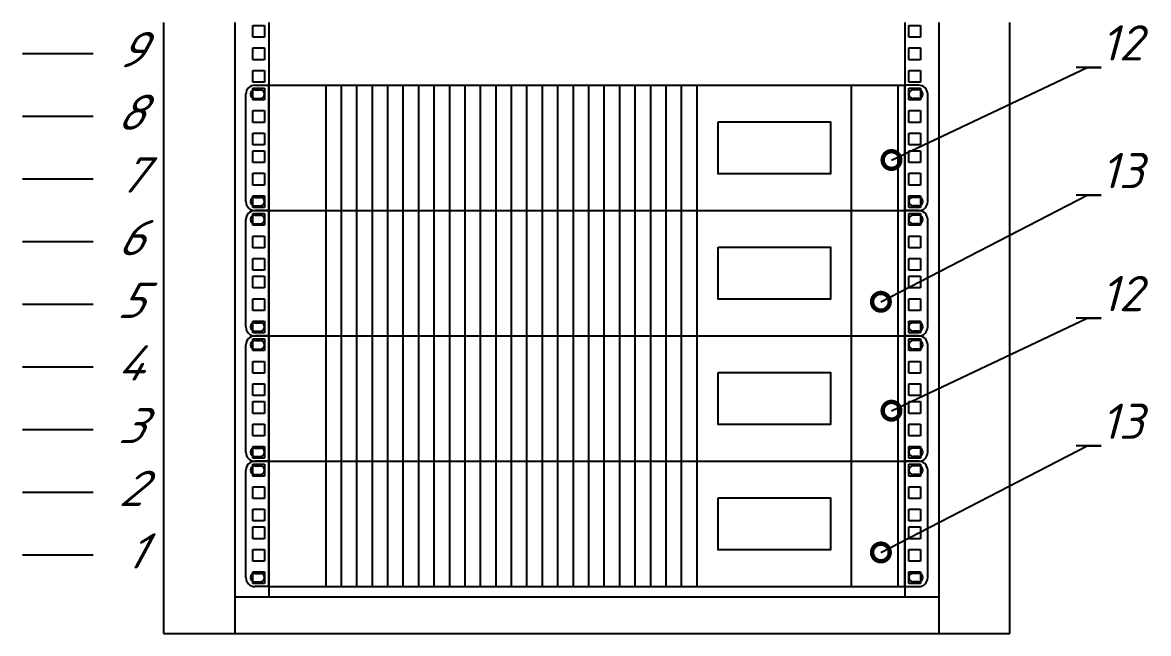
# Model space of a CAD drawing. Extents: x -260425 to 1294666, y -169889 to -2349.
# Drawn here: x 997231 to 1005213, y -128819 to -124485 of the extents above; entities that cross this region are included whole.
import ezdxf
from ezdxf import colors
from ezdxf.entities.mleader import LeaderData, LeaderLine
from ezdxf.enums import TextEntityAlignment as Align
from ezdxf.math import Vec2, Vec3

# ---------------------------------------------------------------- set-up
doc = ezdxf.new("R2010")
doc.units = 0
doc.header["$LTSCALE"] = 100
doc.styles.add('1ISOCPEUR', font='isocpeui.ttf', dxfattribs={"height": 250})

# ---------------------------------------------------------------- blocks, each defined once
blk = doc.blocks.new('*U218')
at = {"color": 0, "linetype": 'ByBlock', "lineweight": -2}
for p, q in [((0, 433.35), (0, 388.9)), ((50.5, 433.35), (50.5, 388.9)), ((63.35, 422.85), (63.35, 431.15)), ((63.35, 431.15), (71.65, 431.15)), ((71.65, 431.15), (71.65, 422.85)), ((74.5, 433.35), (74.5, 388.9)), ((525.5, 433.35), (525.5, 388.9)), ((528.35, 422.85), (528.35, 431.15)), ((528.35, 431.15), (536.65, 431.15)), ((536.65, 431.15), (536.65, 422.85)), ((549.5, 433.35), (549.5, 388.9)), ((600, 388.9), (600, 433.35)), ((71.65, 422.85), (63.35, 422.85)), ((63.35, 406.975), (63.35, 415.275)), ((63.35, 415.275), (71.65, 415.275)), ((71.65, 415.275), (71.65, 406.975)), ((536.65, 422.85), (528.35, 422.85)), ((528.35, 406.975), (528.35, 415.275)), ((528.35, 415.275), (536.65, 415.275)), ((536.65, 415.275), (536.65, 406.975)), ((-50, 411.125), (-100, 411.125)), ((71.65, 406.975), (63.35, 406.975)), ((63.35, 391.1), (63.35, 399.4)), ((63.35, 399.4), (71.65, 399.4)), ((71.65, 399.4), (71.65, 391.1)), ((536.65, 406.975), (528.35, 406.975)), ((528.35, 391.1), (528.35, 399.4)), ((528.35, 399.4), (536.65, 399.4)), ((536.65, 399.4), (536.65, 391.1)), ((0, 388.9), (0, 344.45)), ((50.5, 388.9), (50.5, 344.45)), ((71.65, 391.1), (63.35, 391.1)), ((63.35, 378.4), (63.35, 386.7)), ((63.35, 386.7), (71.65, 386.7)), ((71.65, 386.7), (71.65, 378.4)), ((74.5, 388.9), (74.5, 344.45)), ((525.5, 388.9), (525.5, 344.45)), ((536.65, 391.1), (528.35, 391.1)), ((528.35, 378.4), (528.35, 386.7)), ((528.35, 386.7), (536.65, 386.7)), ((536.65, 386.7), (536.65, 378.4)), ((549.5, 388.9), (549.5, 344.45)), ((600, 344.45), (600, 388.9)), ((71.65, 378.4), (63.35, 378.4)), ((536.65, 378.4), (528.35, 378.4)), ((63.35, 362.525), (63.35, 370.825)), ((63.35, 370.825), (71.65, 370.825)), ((71.65, 370.825), (71.65, 362.525)), ((528.35, 362.525), (528.35, 370.825)), ((528.35, 370.825), (536.65, 370.825)), ((536.65, 370.825), (536.65, 362.525)), ((-50, 366.675), (-100, 366.675)), ((71.65, 362.525), (63.35, 362.525)), ((536.65, 362.525), (528.35, 362.525)), ((63.35, 346.65), (63.35, 354.95)), ((63.35, 354.95), (71.65, 354.95)), ((71.65, 354.95), (71.65, 346.65)), ((528.35, 346.65), (528.35, 354.95)), ((528.35, 354.95), (536.65, 354.95)), ((536.65, 354.95), (536.65, 346.65)), ((0, 344.45), (0, 300)), ((50.5, 344.45), (50.5, 300)), ((71.65, 346.65), (63.35, 346.65)), ((74.5, 344.45), (74.5, 300)), ((525.5, 344.45), (525.5, 300)), ((536.65, 346.65), (528.35, 346.65)), ((549.5, 344.45), (549.5, 300)), ((600, 300), (600, 344.45)), ((63.35, 333.95), (63.35, 342.25)), ((63.35, 342.25), (71.65, 342.25)), ((71.65, 342.25), (71.65, 333.95)), ((528.35, 333.95), (528.35, 342.25)), ((528.35, 342.25), (536.65, 342.25)), ((536.65, 342.25), (536.65, 333.95)), ((71.65, 333.95), (63.35, 333.95)), ((536.65, 333.95), (528.35, 333.95)), ((-50, 322.225), (-100, 322.225)), ((63.35, 318.075), (63.35, 326.375)), ((63.35, 326.375), (71.65, 326.375)), ((71.65, 326.375), (71.65, 318.075)), ((528.35, 318.075), (528.35, 326.375)), ((528.35, 326.375), (536.65, 326.375)), ((536.65, 326.375), (536.65, 318.075)), ((71.65, 318.075), (63.35, 318.075)), ((536.65, 318.075), (528.35, 318.075)), ((63.35, 302.2), (63.35, 310.5)), ((63.35, 310.5), (71.65, 310.5)), ((71.65, 310.5), (71.65, 302.2)), ((528.35, 302.2), (528.35, 310.5)), ((528.35, 310.5), (536.65, 310.5)), ((536.65, 310.5), (536.65, 302.2)), ((0, 300), (0, 255.55)), ((50.5, 300), (50.5, 255.55)), ((71.65, 302.2), (63.35, 302.2)), ((63.35, 289.5), (63.35, 297.8)), ((63.35, 297.8), (71.65, 297.8)), ((71.65, 297.8), (71.65, 289.5)), ((74.5, 300), (74.5, 255.55)), ((525.5, 300), (525.5, 255.55)), ((536.65, 302.2), (528.35, 302.2)), ((528.35, 289.5), (528.35, 297.8)), ((528.35, 297.8), (536.65, 297.8)), ((536.65, 297.8), (536.65, 289.5)), ((549.5, 300), (549.5, 255.55)), ((600, 255.55), (600, 300)), ((71.65, 289.5), (63.35, 289.5)), ((536.65, 289.5), (528.35, 289.5)), ((63.35, 273.625), (63.35, 281.925)), ((63.35, 281.925), (71.65, 281.925)), ((71.65, 281.925), (71.65, 273.625)), ((528.35, 273.625), (528.35, 281.925)), ((528.35, 281.925), (536.65, 281.925)), ((536.65, 281.925), (536.65, 273.625)), ((-50, 277.775), (-100, 277.775)), ((71.65, 273.625), (63.35, 273.625)), ((536.65, 273.625), (528.35, 273.625)), ((63.35, 257.75), (63.35, 266.05)), ((63.35, 266.05), (71.65, 266.05)), ((71.65, 266.05), (71.65, 257.75)), ((528.35, 257.75), (528.35, 266.05)), ((528.35, 266.05), (536.65, 266.05)), ((536.65, 266.05), (536.65, 257.75)), ((0, 255.55), (0, 211.1)), ((50.5, 255.55), (50.5, 211.1)), ((71.65, 257.75), (63.35, 257.75)), ((74.5, 255.55), (74.5, 211.1)), ((525.5, 255.55), (525.5, 211.1)), ((536.65, 257.75), (528.35, 257.75)), ((549.5, 255.55), (549.5, 211.1)), ((600, 211.1), (600, 255.55)), ((63.35, 245.05), (63.35, 253.35)), ((63.35, 253.35), (71.65, 253.35)), ((71.65, 253.35), (71.65, 245.05)), ((528.35, 245.05), (528.35, 253.35)), ((528.35, 253.35), (536.65, 253.35)), ((536.65, 253.35), (536.65, 245.05)), ((71.65, 245.05), (63.35, 245.05)), ((536.65, 245.05), (528.35, 245.05)), ((-50, 233.325), (-100, 233.325)), ((63.35, 229.175), (63.35, 237.475)), ((63.35, 237.475), (71.65, 237.475)), ((71.65, 237.475), (71.65, 229.175)), ((528.35, 229.175), (528.35, 237.475)), ((528.35, 237.475), (536.65, 237.475)), ((536.65, 237.475), (536.65, 229.175)), ((71.65, 229.175), (63.35, 229.175)), ((536.65, 229.175), (528.35, 229.175)), ((63.35, 213.3), (63.35, 221.6)), ((63.35, 221.6), (71.65, 221.6)), ((71.65, 221.6), (71.65, 213.3)), ((528.35, 213.3), (528.35, 221.6)), ((528.35, 221.6), (536.65, 221.6)), ((536.65, 221.6), (536.65, 213.3)), ((0, 211.1), (0, 166.65)), ((50.5, 211.1), (50.5, 166.65)), ((71.65, 213.3), (63.35, 213.3)), ((63.35, 200.6), (63.35, 208.9)), ((63.35, 208.9), (71.65, 208.9)), ((71.65, 208.9), (71.65, 200.6)), ((74.5, 211.1), (74.5, 166.65)), ((525.5, 211.1), (525.5, 166.65)), ((536.65, 213.3), (528.35, 213.3)), ((528.35, 200.6), (528.35, 208.9)), ((528.35, 208.9), (536.65, 208.9)), ((536.65, 208.9), (536.65, 200.6)), ((549.5, 211.1), (549.5, 166.65)), ((600, 166.65), (600, 211.1)), ((71.65, 200.6), (63.35, 200.6)), ((536.65, 200.6), (528.35, 200.6)), ((63.35, 184.725), (63.35, 193.025)), ((63.35, 193.025), (71.65, 193.025)), ((71.65, 193.025), (71.65, 184.725)), ((528.35, 184.725), (528.35, 193.025)), ((528.35, 193.025), (536.65, 193.025)), ((536.65, 193.025), (536.65, 184.725)), ((-50, 188.875), (-100, 188.875)), ((71.65, 184.725), (63.35, 184.725)), ((536.65, 184.725), (528.35, 184.725)), ((63.35, 168.85), (63.35, 177.15)), ((63.35, 177.15), (71.65, 177.15)), ((71.65, 177.15), (71.65, 168.85)), ((528.35, 168.85), (528.35, 177.15)), ((528.35, 177.15), (536.65, 177.15)), ((536.65, 177.15), (536.65, 168.85)), ((71.65, 168.85), (63.35, 168.85)), ((536.65, 168.85), (528.35, 168.85)), ((0, 166.65), (0, 122.2)), ((50.5, 166.65), (50.5, 122.2)), ((63.35, 156.15), (63.35, 164.45)), ((63.35, 164.45), (71.65, 164.45)), ((71.65, 164.45), (71.65, 156.15)), ((74.5, 166.65), (74.5, 122.2)), ((525.5, 166.65), (525.5, 122.2)), ((528.35, 156.15), (528.35, 164.45)), ((528.35, 164.45), (536.65, 164.45)), ((536.65, 164.45), (536.65, 156.15)), ((549.5, 166.65), (549.5, 122.2)), ((600, 122.2), (600, 166.65)), ((71.65, 156.15), (63.35, 156.15)), ((536.65, 156.15), (528.35, 156.15)), ((-50, 144.425), (-100, 144.425)), ((63.35, 140.275), (63.35, 148.575)), ((63.35, 148.575), (71.65, 148.575)), ((71.65, 148.575), (71.65, 140.275)), ((528.35, 140.275), (528.35, 148.575)), ((528.35, 148.575), (536.65, 148.575)), ((536.65, 148.575), (536.65, 140.275)), ((71.65, 140.275), (63.35, 140.275)), ((536.65, 140.275), (528.35, 140.275)), ((63.35, 124.4), (63.35, 132.7)), ((63.35, 132.7), (71.65, 132.7)), ((71.65, 132.7), (71.65, 124.4)), ((528.35, 124.4), (528.35, 132.7)), ((528.35, 132.7), (536.65, 132.7)), ((536.65, 132.7), (536.65, 124.4)), ((0, 122.2), (0, 77.75)), ((50.5, 122.2), (50.5, 77.75)), ((71.65, 124.4), (63.35, 124.4)), ((63.35, 111.7), (63.35, 120)), ((63.35, 120), (71.65, 120)), ((71.65, 120), (71.65, 111.7)), ((74.5, 122.2), (74.5, 77.75)), ((525.5, 122.2), (525.5, 77.75)), ((536.65, 124.4), (528.35, 124.4)), ((528.35, 111.7), (528.35, 120)), ((528.35, 120), (536.65, 120)), ((536.65, 120), (536.65, 111.7)), ((549.5, 122.2), (549.5, 77.75)), ((600, 77.75), (600, 122.2)), ((71.65, 111.7), (63.35, 111.7)), ((63.35, 95.825), (63.35, 104.125)), ((63.35, 104.125), (71.65, 104.125)), ((71.65, 104.125), (71.65, 95.825)), ((536.65, 111.7), (528.35, 111.7)), ((528.35, 95.825), (528.35, 104.125)), ((528.35, 104.125), (536.65, 104.125)), ((536.65, 104.125), (536.65, 95.825)), ((-50, 99.975), (-100, 99.975)), ((71.65, 95.825), (63.35, 95.825)), ((536.65, 95.825), (528.35, 95.825)), ((63.35, 79.95), (63.35, 88.25)), ((63.35, 88.25), (71.65, 88.25)), ((71.65, 88.25), (71.65, 79.95)), ((528.35, 79.95), (528.35, 88.25)), ((528.35, 88.25), (536.65, 88.25)), ((536.65, 88.25), (536.65, 79.95)), ((71.65, 79.95), (63.35, 79.95)), ((536.65, 79.95), (528.35, 79.95)), ((0, 77.75), (0, 33.3)), ((50.5, 77.75), (50.5, 33.3)), ((63.35, 67.25), (63.35, 75.55)), ((63.35, 75.55), (71.65, 75.55)), ((71.65, 75.55), (71.65, 67.25)), ((74.5, 77.75), (74.5, 33.3)), ((525.5, 77.75), (525.5, 33.3)), ((528.35, 67.25), (528.35, 75.55)), ((528.35, 75.55), (536.65, 75.55)), ((536.65, 75.55), (536.65, 67.25)), ((549.5, 77.75), (549.5, 33.3)), ((600, 33.3), (600, 77.75)), ((71.65, 67.25), (63.35, 67.25)), ((536.65, 67.25), (528.35, 67.25)), ((63.35, 51.375), (63.35, 59.675)), ((63.35, 59.675), (71.65, 59.675)), ((71.65, 59.675), (71.65, 51.375)), ((528.35, 51.375), (528.35, 59.675)), ((528.35, 59.675), (536.65, 59.675)), ((536.65, 59.675), (536.65, 51.375)), ((-50, 55.525), (-100, 55.525)), ((71.65, 51.375), (63.35, 51.375)), ((536.65, 51.375), (528.35, 51.375)), ((63.35, 35.5), (63.35, 43.8)), ((63.35, 43.8), (71.65, 43.8)), ((71.65, 43.8), (71.65, 35.5)), ((528.35, 35.5), (528.35, 43.8)), ((528.35, 43.8), (536.65, 43.8)), ((536.65, 43.8), (536.65, 35.5)), ((0, 33.3), (0, 0)), ((50.5, 33.3), (50.5, 0)), ((71.65, 35.5), (63.35, 35.5)), ((74.5, 33.3), (74.5, 26)), ((525.5, 33.3), (525.5, 26)), ((536.65, 35.5), (528.35, 35.5)), ((549.5, 33.3), (549.5, 0)), ((600, 0), (600, 33.3)), ((50.5, 26), (549.5, 26)), ((0, 0), (600, 0))]:
    blk.add_line(p, q, dxfattribs=at)
blk = doc.blocks.new("19'' маркер юнита")
at = {"color": 0, "linetype": 'ByBlock', "lineweight": -2, "style": '1ISOCPEUR', "oblique": 15, "flags": 8}
blk.add_attdef('#', text='', height=25, dxfattribs=at).set_placement((35, 3), align=Align.MIDDLE_RIGHT)
blk = doc.blocks.new('*U216')
at = {"color": 0, "linetype": 'ByBlock', "lineweight": -2}
for p, q in [((164.69, 22.22), (174.5, 22.22)), ((164.69, 18.87), (168.65, 18.87)), ((174.5, 22.22), (625.5, 22.22)), ((174.5, -66.68), (174.5, 22.22)), ((215.16, -66.68), (215.16, 22.22)), ((226.12, -66.68), (226.12, 22.22)), ((237.08, -66.68), (237.08, 22.22)), ((248.04, -66.68), (248.04, 22.22)), ((258.99, -66.68), (258.99, 22.22)), ((269.95, -66.68), (269.95, 22.22)), ((280.91, -66.68), (280.91, 22.22)), ((291.87, -66.68), (291.87, 22.22)), ((302.83, -66.68), (302.83, 22.22)), ((313.79, -66.68), (313.79, 22.22)), ((324.75, -66.68), (324.75, 22.22)), ((335.71, -66.68), (335.71, 22.22)), ((346.67, -66.68), (346.67, 22.22)), ((357.62, -66.68), (357.62, 22.22)), ((368.58, -66.68), (368.58, 22.22)), ((379.54, -66.68), (379.54, 22.22)), ((390.5, -66.68), (390.5, 22.22)), ((401.46, -66.68), (401.46, 22.22)), ((412.42, -66.68), (412.42, 22.22)), ((423.38, -66.68), (423.38, 22.22)), ((434.34, -66.68), (434.34, 22.22)), ((445.3, -66.68), (445.3, 22.22)), ((456.26, -66.68), (456.26, 22.22)), ((467.21, -66.68), (467.21, 22.22)), ((478.17, -66.68), (478.17, 22.22)), ((587.76, -66.68), (587.76, 22.22)), ((620.64, -66.68), (620.64, 22.22)), ((635.31, 22.22), (625.5, 22.22)), ((625.5, -66.68), (625.5, 22.22)), ((635.31, 18.87), (631.35, 18.87)), ((158.34, -60.33), (158.34, 15.87)), ((164.69, 12.87), (168.65, 12.87)), ((635.31, 12.87), (631.35, 12.87)), ((641.66, -60.33), (641.66, 15.87)), ((164.69, -57.33), (168.65, -57.33)), ((164.69, -63.33), (168.65, -63.33)), ((635.31, -57.33), (631.35, -57.33)), ((635.31, -63.33), (631.35, -63.33)), ((174.5, -66.68), (164.69, -66.68)), ((174.5, -66.68), (625.5, -66.68)), ((625.5, -66.68), (635.31, -66.68))]:
    blk.add_line(p, q, dxfattribs=at)
blk.add_lwpolyline([(493.05, -3.78), (572.89, -3.78), (572.89, -40.67), (493.05, -40.67)], close=True, dxfattribs=at)
for centre, radius, start, end in [((164.69, 15.87), 6.35, 90, 180), ((164.69, 15.87), 3, 90, 270), ((168.65, 15.87), 3, 270, 90), ((631.35, 15.87), 3, 90, 270), ((635.31, 15.87), 6.35, 0, 90), ((635.31, 15.87), 3, 270, 90), ((164.69, -60.33), 6.35, 180, 270), ((164.69, -60.33), 3, 90, 270), ((168.65, -60.33), 3, 270, 90), ((631.35, -60.33), 3, 90, 270), ((635.31, -60.33), 3, 270, 90), ((635.31, -60.33), 6.35, 270, 0)]:
    blk.add_arc(centre, radius, start, end, dxfattribs=at)
at = {"color": 0, "lineweight": -2, "style": '1ISOCPEUR', "oblique": 15, "flags": 8}
blk.add_attdef('НАИМЕНОВАНИЕ', text='', height=25, dxfattribs=at).set_placement((750, -22.22), align=Align.MIDDLE_LEFT)
blk = doc.blocks.new('_DotSmall')
at = {"color": 0, "linetype": 'ByBlock', "const_width": 0.5}
blk.add_lwpolyline([(-0.0625, 0, 1), (0.0625, 0, 1)], format="xyb", close=True, dxfattribs=at)

msp = doc.modelspace()

# ---------------------------------------------------------------- block references
at = {"xscale": 10, "yscale": 10, "zscale": 10}
for name, p in [('*U218', (998231.2, -128818.5)), ('*U216', (997231.2, -125151.8)), ('*U216', (997231.2, -126040.8)), ('*U216', (997231.2, -126929.8)), ('*U216', (997231.2, -127818.8))]:
    msp.add_blockref(name, p, dxfattribs=at)
for p, values in [((997731.2, -124707.3), {'#': '9'}), ((997731.2, -125151.8), {'#': '8'}), ((997731.2, -125596.3), {'#': '7'}), ((997731.2, -126040.8), {'#': '6'}), ((997731.2, -126485.3), {'#': '5'}), ((997731.2, -126929.8), {'#': '4'}), ((997731.2, -127374.3), {'#': '3'}), ((997731.2, -127818.8), {'#': '2'}), ((997731.2, -128263.3), {'#': '1'})]:
    msp.add_blockref("19'' маркер юнита", p, dxfattribs=at).add_auto_attribs(values)

# ---------------------------------------------------------------- leaders
at = {"color": 0, "lineweight": 25}
ml = msp.add_multileader_mtext('Standard', dxfattribs=at)
ml.set_content('12', style='1ISOCPEUR')
ml.set_leader_properties()
ml.set_arrow_properties(name='DOTSMALL')
ml.build(insert=Vec2(0, 0))
ml.multileader.update_dxf_attribs({"text_left_attachment_type": 6, "text_right_attachment_type": 6, "dogleg_length": 100, "arrow_head_size": 250})
ctx = ml.context
ctx.base_point, ctx.char_height, ctx.arrow_head_size, ctx.landing_gap_size, ctx.plane_origin = Vec3(1004878, -124804.4), 250, 250, 0, Vec3(998246.8, -123355.9)
ctx.left_attachment, ctx.right_attachment = 6, 6
notes = []
notes.append((ctx, [(1, (1, 1, 0), (1004778, -124804.4), (1, 0), 100, [(0, [(1003391.3, -125460.4)], 0, [])])]))
ctx.mtext.insert, ctx.mtext.width, ctx.mtext.flow_direction = Vec3(1004878, -124504.4), 176.407, 5
ml = msp.add_multileader_mtext('Standard', dxfattribs=at)
ml.set_content('13', style='1ISOCPEUR')
ml.set_leader_properties()
ml.set_arrow_properties(name='DOTSMALL')
ml.build(insert=Vec2(0, 0))
ml.multileader.update_dxf_attribs({"text_left_attachment_type": 6, "text_right_attachment_type": 6, "dogleg_length": 100, "arrow_head_size": 250})
ctx = ml.context
ctx.base_point, ctx.char_height, ctx.arrow_head_size, ctx.landing_gap_size, ctx.plane_origin = Vec3(1004878, -125710.5), 250, 250, 0, Vec3(998246.8, -125560.9)
ctx.left_attachment, ctx.right_attachment = 6, 6
notes.append((ctx, [(1, (1, 1, 0), (1004778, -125710.5), (1, 0), 100, [(1, [(1003316.2, -126465.8)], 0, [])])]))
ctx.mtext.insert, ctx.mtext.width, ctx.mtext.flow_direction = Vec3(1004878, -125410.5), 176.407, 5
ml = msp.add_multileader_mtext('Standard', dxfattribs=at)
ml.set_content('12', style='1ISOCPEUR')
ml.set_leader_properties()
ml.set_arrow_properties(name='DOTSMALL')
ml.build(insert=Vec2(0, 0))
ml.multileader.update_dxf_attribs({"text_left_attachment_type": 6, "text_right_attachment_type": 6, "dogleg_length": 100, "arrow_head_size": 250})
ctx = ml.context
ctx.base_point, ctx.char_height, ctx.arrow_head_size, ctx.landing_gap_size, ctx.plane_origin = Vec3(1004878, -126582.4), 250, 250, 0, Vec3(998246.8, -125133.9)
ctx.left_attachment, ctx.right_attachment = 6, 6
notes.append((ctx, [(1, (1, 1, 0), (1004778, -126582.4), (1, 0), 100, [(0, [(1003391.3, -127238.4)], 0, [])])]))
ctx.mtext.insert, ctx.mtext.width, ctx.mtext.flow_direction = Vec3(1004878, -126282.4), 176.407, 5
ml = msp.add_multileader_mtext('Standard', dxfattribs=at)
ml.set_content('13', style='1ISOCPEUR')
ml.set_leader_properties()
ml.set_arrow_properties(name='DOTSMALL')
ml.build(insert=Vec2(0, 0))
ml.multileader.update_dxf_attribs({"text_left_attachment_type": 6, "text_right_attachment_type": 6, "dogleg_length": 100, "arrow_head_size": 250})
ctx = ml.context
ctx.base_point, ctx.char_height, ctx.arrow_head_size, ctx.landing_gap_size, ctx.plane_origin = Vec3(1004878, -127488.5), 250, 250, 0, Vec3(998246.8, -127338.9)
ctx.left_attachment, ctx.right_attachment = 6, 6
notes.append((ctx, [(1, (1, 1, 0), (1004778, -127488.5), (1, 0), 100, [(1, [(1003316.2, -128243.8)], 0, [])])]))
ctx.mtext.insert, ctx.mtext.width, ctx.mtext.flow_direction = Vec3(1004878, -127188.5), 176.407, 5
for ctx, leaders in notes:
    for number, flags, end, landing, length, lines in leaders:
        leader = LeaderData()
        leader.index, (leader.has_last_leader_line, leader.has_dogleg_vector, leader.attachment_direction) = number, flags
        leader.last_leader_point, leader.dogleg_vector, leader.dogleg_length = Vec3(end), Vec3(landing), length
        for number, points, colour, breaks in lines:
            line = LeaderLine()
            line.index, line.vertices, line.color, line.breaks = number, Vec3.list(points), colors.encode_raw_color(colour), breaks
            leader.lines.append(line)
        ctx.leaders.append(leader)

doc.saveas('drawing.dxf')
